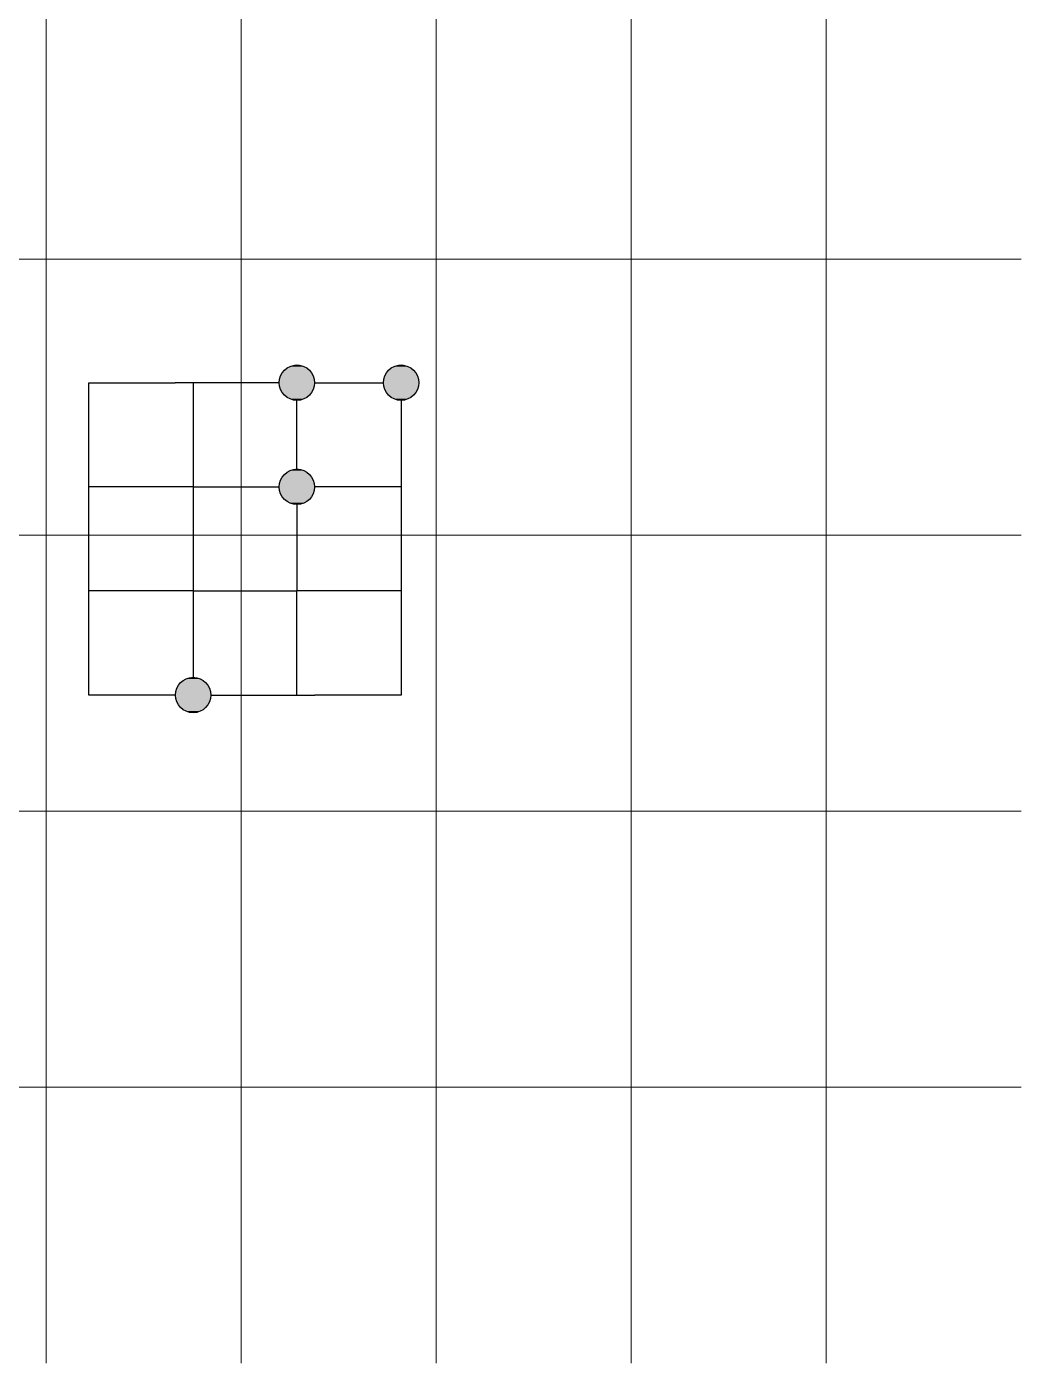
# Model space of a CAD drawing. Header units: millimetres. Extents: x 0 to 210, y 0 to 297.
# Drawn here: x 102.9 to 210, y 0 to 143.8 of the extents above; entities that cross this region are included whole.
import ezdxf

# ---------------------------------------------------------------- set-up
doc = ezdxf.new("R2010")
doc.units = ezdxf.units.MM
doc.layers.add('C00-00-00', color=7, linetype='Continuous')
for name, color, linetype, true_color in [('C00-00-FF', 5, 'Continuous', 0x0000ff), ('CBF-BF-BF', 7, 'Continuous', 0xbfbfbf), ('CFF-00-00', 1, 'Continuous', 0xff0000), ('CFF-00-FF', 6, 'Continuous', 0xff00ff)]:
    doc.layers.add(name, color=color, linetype=linetype, true_color=true_color)

msp = doc.modelspace()

# ---------------------------------------------------------------- hatches: boundary and pattern name
at = {"layer": 'C00-00-FF'}
h = msp.add_hatch(color=256, dxfattribs=at)
h.dxf.hatch_style = 2
h.paths.add_polyline_path([(119.634, 73.43775), (122.216333, 73.226083), (119.38, 73.226083)])
h = msp.add_hatch(color=256, dxfattribs=at)
h.dxf.hatch_style = 2
h.paths.add_polyline_path([(119.930333, 73.649417), (121.962333, 73.43775), (119.634, 73.43775)])
h = msp.add_hatch(color=256, dxfattribs=at)
h.dxf.hatch_style = 2
h.paths.add_polyline_path([(119.634, 73.43775), (121.962333, 73.43775), (122.216333, 73.226083)])
h = msp.add_hatch(color=256, dxfattribs=at)
h.dxf.hatch_style = 2
h.paths.add_polyline_path([(120.269, 73.776417), (121.666, 73.649417), (119.930333, 73.649417)])
h = msp.add_hatch(color=256, dxfattribs=at)
h.dxf.hatch_style = 2
h.paths.add_polyline_path([(119.930333, 73.649417), (121.666, 73.649417), (121.962333, 73.43775)])
h = msp.add_hatch(color=256, dxfattribs=at)
h.dxf.hatch_style = 2
h.paths.add_polyline_path([(120.607667, 73.81875), (121.327333, 73.776417), (120.269, 73.776417)])
h = msp.add_hatch(color=256, dxfattribs=at)
h.dxf.hatch_style = 2
h.paths.add_polyline_path([(120.269, 73.776417), (121.327333, 73.776417), (121.666, 73.649417)])
h = msp.add_hatch(color=256, dxfattribs=at)
h.dxf.hatch_style = 2
h.paths.add_polyline_path([(120.607667, 73.81875), (120.988667, 73.81875), (121.327333, 73.776417)])
h = msp.add_hatch(color=256, dxfattribs=at)
h.dxf.hatch_style = 2
h.paths.add_polyline_path([(118.914333, 72.252417), (122.724333, 71.91375), (118.872, 71.91375)])
h = msp.add_hatch(color=256, dxfattribs=at)
h.dxf.hatch_style = 2
h.paths.add_polyline_path([(118.999, 72.633417), (122.682, 72.252417), (118.914333, 72.252417)])
h = msp.add_hatch(color=256, dxfattribs=at)
h.dxf.hatch_style = 2
h.paths.add_polyline_path([(118.914333, 72.252417), (122.682, 72.252417), (122.724333, 71.91375)])
h = msp.add_hatch(color=256, dxfattribs=at)
h.dxf.hatch_style = 2
h.paths.add_polyline_path([(119.168333, 72.92975), (122.597333, 72.633417), (118.999, 72.633417)])
h = msp.add_hatch(color=256, dxfattribs=at)
h.dxf.hatch_style = 2
h.paths.add_polyline_path([(118.999, 72.633417), (122.597333, 72.633417), (122.682, 72.252417)])
h = msp.add_hatch(color=256, dxfattribs=at)
h.dxf.hatch_style = 2
h.paths.add_polyline_path([(119.38, 73.226083), (122.428, 72.92975), (119.168333, 72.92975)])
h = msp.add_hatch(color=256, dxfattribs=at)
h.dxf.hatch_style = 2
h.paths.add_polyline_path([(119.168333, 72.92975), (122.428, 72.92975), (122.597333, 72.633417)])
h = msp.add_hatch(color=256, dxfattribs=at)
h.dxf.hatch_style = 2
h.paths.add_polyline_path([(119.38, 73.226083), (122.216333, 73.226083), (122.428, 72.92975)])
h = msp.add_hatch(color=256, dxfattribs=at)
h.dxf.hatch_style = 2
h.paths.add_polyline_path([(118.872, 71.91375), (122.682, 71.575083), (118.914333, 71.575083)])
h = msp.add_hatch(color=256, dxfattribs=at)
h.dxf.hatch_style = 2
h.paths.add_polyline_path([(118.872, 71.91375), (122.724333, 71.91375), (122.682, 71.575083)])
h = msp.add_hatch(color=256, dxfattribs=at)
h.dxf.hatch_style = 2
h.paths.add_polyline_path([(118.914333, 71.575083), (122.597333, 71.236417), (118.999, 71.236417)])
h = msp.add_hatch(color=256, dxfattribs=at)
h.dxf.hatch_style = 2
h.paths.add_polyline_path([(118.914333, 71.575083), (122.682, 71.575083), (122.597333, 71.236417)])
h = msp.add_hatch(color=256, dxfattribs=at)
h.dxf.hatch_style = 2
h.paths.add_polyline_path([(118.999, 71.236417), (122.428, 70.89775), (119.168333, 70.89775)])
h = msp.add_hatch(color=256, dxfattribs=at)
h.dxf.hatch_style = 2
h.paths.add_polyline_path([(118.999, 71.236417), (122.597333, 71.236417), (122.428, 70.89775)])
h = msp.add_hatch(color=256, dxfattribs=at)
h.dxf.hatch_style = 2
h.paths.add_polyline_path([(119.168333, 70.89775), (122.216333, 70.601417), (119.38, 70.601417)])
h = msp.add_hatch(color=256, dxfattribs=at)
h.dxf.hatch_style = 2
h.paths.add_polyline_path([(119.168333, 70.89775), (122.428, 70.89775), (122.216333, 70.601417)])
h = msp.add_hatch(color=256, dxfattribs=at)
h.dxf.hatch_style = 2
h.paths.add_polyline_path([(119.38, 70.601417), (121.962333, 70.38975), (119.634, 70.38975)])
h = msp.add_hatch(color=256, dxfattribs=at)
h.dxf.hatch_style = 2
h.paths.add_polyline_path([(119.38, 70.601417), (122.216333, 70.601417), (121.962333, 70.38975)])
h = msp.add_hatch(color=256, dxfattribs=at)
h.dxf.hatch_style = 2
h.paths.add_polyline_path([(119.634, 70.38975), (121.666, 70.178083), (119.930333, 70.178083)])
h = msp.add_hatch(color=256, dxfattribs=at)
h.dxf.hatch_style = 2
h.paths.add_polyline_path([(119.634, 70.38975), (121.962333, 70.38975), (121.666, 70.178083)])
h = msp.add_hatch(color=256, dxfattribs=at)
h.dxf.hatch_style = 2
h.paths.add_polyline_path([(119.930333, 70.178083), (121.327333, 70.051083), (120.269, 70.051083)])
h = msp.add_hatch(color=256, dxfattribs=at)
h.dxf.hatch_style = 2
h.paths.add_polyline_path([(119.930333, 70.178083), (121.666, 70.178083), (121.327333, 70.051083)])
h = msp.add_hatch(color=256, dxfattribs=at)
h.dxf.hatch_style = 2
h.paths.add_polyline_path([(120.269, 70.051083), (120.988667, 70.00875), (120.607667, 70.00875)])
h = msp.add_hatch(color=256, dxfattribs=at)
h.dxf.hatch_style = 2
h.paths.add_polyline_path([(120.269, 70.051083), (121.327333, 70.051083), (120.988667, 70.00875)])
at = {"layer": 'CFF-00-00'}
h = msp.add_hatch(color=256, dxfattribs=at)
h.dxf.hatch_style = 2
h.paths.add_polyline_path([(130.344333, 106.542417), (133.815667, 106.246083), (130.217333, 106.246083)])
h = msp.add_hatch(color=256, dxfattribs=at)
h.dxf.hatch_style = 2
h.paths.add_polyline_path([(130.598333, 106.83875), (133.646333, 106.542417), (130.344333, 106.542417)])
h = msp.add_hatch(color=256, dxfattribs=at)
h.dxf.hatch_style = 2
h.paths.add_polyline_path([(130.344333, 106.542417), (133.646333, 106.542417), (133.815667, 106.246083)])
h = msp.add_hatch(color=256, dxfattribs=at)
h.dxf.hatch_style = 2
h.paths.add_polyline_path([(130.852333, 107.09275), (133.434667, 106.83875), (130.598333, 106.83875)])
h = msp.add_hatch(color=256, dxfattribs=at)
h.dxf.hatch_style = 2
h.paths.add_polyline_path([(130.598333, 106.83875), (133.434667, 106.83875), (133.646333, 106.542417)])
h = msp.add_hatch(color=256, dxfattribs=at)
h.dxf.hatch_style = 2
h.paths.add_polyline_path([(131.148667, 107.262083), (133.180667, 107.09275), (130.852333, 107.09275)])
h = msp.add_hatch(color=256, dxfattribs=at)
h.dxf.hatch_style = 2
h.paths.add_polyline_path([(130.852333, 107.09275), (133.180667, 107.09275), (133.434667, 106.83875)])
h = msp.add_hatch(color=256, dxfattribs=at)
h.dxf.hatch_style = 2
h.paths.add_polyline_path([(131.487333, 107.389083), (132.842, 107.262083), (131.148667, 107.262083)])
h = msp.add_hatch(color=256, dxfattribs=at)
h.dxf.hatch_style = 2
h.paths.add_polyline_path([(131.148667, 107.262083), (132.842, 107.262083), (133.180667, 107.09275)])
h = msp.add_hatch(color=256, dxfattribs=at)
h.dxf.hatch_style = 2
h.paths.add_polyline_path([(131.826, 107.47375), (132.545667, 107.389083), (131.487333, 107.389083)])
h = msp.add_hatch(color=256, dxfattribs=at)
h.dxf.hatch_style = 2
h.paths.add_polyline_path([(131.487333, 107.389083), (132.545667, 107.389083), (132.842, 107.262083)])
h = msp.add_hatch(color=256, dxfattribs=at)
h.dxf.hatch_style = 2
h.paths.add_polyline_path([(131.826, 107.47375), (132.164667, 107.47375), (132.545667, 107.389083)])
h = msp.add_hatch(color=256, dxfattribs=at)
h.dxf.hatch_style = 2
h.paths.add_polyline_path([(141.562667, 106.542417), (144.991667, 106.246083), (141.393333, 106.246083)])
h = msp.add_hatch(color=256, dxfattribs=at)
h.dxf.hatch_style = 2
h.paths.add_polyline_path([(141.774333, 106.83875), (144.864667, 106.542417), (141.562667, 106.542417)])
h = msp.add_hatch(color=256, dxfattribs=at)
h.dxf.hatch_style = 2
h.paths.add_polyline_path([(141.562667, 106.542417), (144.864667, 106.542417), (144.991667, 106.246083)])
h = msp.add_hatch(color=256, dxfattribs=at)
h.dxf.hatch_style = 2
h.paths.add_polyline_path([(142.028333, 107.09275), (144.653, 106.83875), (141.774333, 106.83875)])
h = msp.add_hatch(color=256, dxfattribs=at)
h.dxf.hatch_style = 2
h.paths.add_polyline_path([(141.774333, 106.83875), (144.653, 106.83875), (144.864667, 106.542417)])
h = msp.add_hatch(color=256, dxfattribs=at)
h.dxf.hatch_style = 2
h.paths.add_polyline_path([(142.367, 107.262083), (144.356667, 107.09275), (142.028333, 107.09275)])
h = msp.add_hatch(color=256, dxfattribs=at)
h.dxf.hatch_style = 2
h.paths.add_polyline_path([(142.028333, 107.09275), (144.356667, 107.09275), (144.653, 106.83875)])
h = msp.add_hatch(color=256, dxfattribs=at)
h.dxf.hatch_style = 2
h.paths.add_polyline_path([(142.663333, 107.389083), (144.060333, 107.262083), (142.367, 107.262083)])
h = msp.add_hatch(color=256, dxfattribs=at)
h.dxf.hatch_style = 2
h.paths.add_polyline_path([(142.367, 107.262083), (144.060333, 107.262083), (144.356667, 107.09275)])
h = msp.add_hatch(color=256, dxfattribs=at)
h.dxf.hatch_style = 2
h.paths.add_polyline_path([(143.044333, 107.47375), (143.721667, 107.389083), (142.663333, 107.389083)])
h = msp.add_hatch(color=256, dxfattribs=at)
h.dxf.hatch_style = 2
h.paths.add_polyline_path([(142.663333, 107.389083), (143.721667, 107.389083), (144.060333, 107.262083)])
h = msp.add_hatch(color=256, dxfattribs=at)
h.dxf.hatch_style = 2
h.paths.add_polyline_path([(143.044333, 107.47375), (143.383, 107.47375), (143.721667, 107.389083)])
h = msp.add_hatch(color=256, dxfattribs=at)
h.dxf.hatch_style = 2
h.paths.add_polyline_path([(130.217333, 106.246083), (133.900333, 105.907417), (130.090333, 105.907417)])
h = msp.add_hatch(color=256, dxfattribs=at)
h.dxf.hatch_style = 2
h.paths.add_polyline_path([(130.090333, 105.907417), (133.942667, 105.526417), (130.090333, 105.526417)])
h = msp.add_hatch(color=256, dxfattribs=at)
h.dxf.hatch_style = 2
h.paths.add_polyline_path([(130.090333, 105.907417), (133.900333, 105.907417), (133.942667, 105.526417)])
h = msp.add_hatch(color=256, dxfattribs=at)
h.dxf.hatch_style = 2
h.paths.add_polyline_path([(130.090333, 105.526417), (133.900333, 105.18775), (130.090333, 105.18775)])
h = msp.add_hatch(color=256, dxfattribs=at)
h.dxf.hatch_style = 2
h.paths.add_polyline_path([(130.090333, 105.526417), (133.942667, 105.526417), (133.900333, 105.18775)])
h = msp.add_hatch(color=256, dxfattribs=at)
h.dxf.hatch_style = 2
h.paths.add_polyline_path([(130.090333, 105.18775), (133.815667, 104.849083), (130.217333, 104.849083)])
h = msp.add_hatch(color=256, dxfattribs=at)
h.dxf.hatch_style = 2
h.paths.add_polyline_path([(130.090333, 105.18775), (133.900333, 105.18775), (133.815667, 104.849083)])
h = msp.add_hatch(color=256, dxfattribs=at)
h.dxf.hatch_style = 2
h.paths.add_polyline_path([(130.217333, 106.246083), (133.815667, 106.246083), (133.900333, 105.907417)])
h = msp.add_hatch(color=256, dxfattribs=at)
h.dxf.hatch_style = 2
h.paths.add_polyline_path([(141.308667, 105.907417), (145.118667, 105.526417), (141.266333, 105.526417)])
h = msp.add_hatch(color=256, dxfattribs=at)
h.dxf.hatch_style = 2
h.paths.add_polyline_path([(141.266333, 105.526417), (145.118667, 105.18775), (141.308667, 105.18775)])
h = msp.add_hatch(color=256, dxfattribs=at)
h.dxf.hatch_style = 2
h.paths.add_polyline_path([(141.266333, 105.526417), (145.118667, 105.526417), (145.118667, 105.18775)])
h = msp.add_hatch(color=256, dxfattribs=at)
h.dxf.hatch_style = 2
h.paths.add_polyline_path([(141.393333, 106.246083), (145.118667, 105.907417), (141.308667, 105.907417)])
h = msp.add_hatch(color=256, dxfattribs=at)
h.dxf.hatch_style = 2
h.paths.add_polyline_path([(141.308667, 105.907417), (145.118667, 105.907417), (145.118667, 105.526417)])
h = msp.add_hatch(color=256, dxfattribs=at)
h.dxf.hatch_style = 2
h.paths.add_polyline_path([(141.308667, 105.18775), (144.991667, 104.849083), (141.393333, 104.849083)])
h = msp.add_hatch(color=256, dxfattribs=at)
h.dxf.hatch_style = 2
h.paths.add_polyline_path([(141.308667, 105.18775), (145.118667, 105.18775), (144.991667, 104.849083)])
h = msp.add_hatch(color=256, dxfattribs=at)
h.dxf.hatch_style = 2
h.paths.add_polyline_path([(141.393333, 106.246083), (144.991667, 106.246083), (145.118667, 105.907417)])
h = msp.add_hatch(color=256, dxfattribs=at)
h.dxf.hatch_style = 2
h.paths.add_polyline_path([(130.217333, 104.849083), (133.646333, 104.510417), (130.344333, 104.510417)])
h = msp.add_hatch(color=256, dxfattribs=at)
h.dxf.hatch_style = 2
h.paths.add_polyline_path([(130.217333, 104.849083), (133.815667, 104.849083), (133.646333, 104.510417)])
h = msp.add_hatch(color=256, dxfattribs=at)
h.dxf.hatch_style = 2
h.paths.add_polyline_path([(130.344333, 104.510417), (133.434667, 104.214083), (130.598333, 104.214083)])
h = msp.add_hatch(color=256, dxfattribs=at)
h.dxf.hatch_style = 2
h.paths.add_polyline_path([(130.344333, 104.510417), (133.646333, 104.510417), (133.434667, 104.214083)])
h = msp.add_hatch(color=256, dxfattribs=at)
h.dxf.hatch_style = 2
h.paths.add_polyline_path([(130.598333, 104.214083), (133.180667, 104.002417), (130.852333, 104.002417)])
h = msp.add_hatch(color=256, dxfattribs=at)
h.dxf.hatch_style = 2
h.paths.add_polyline_path([(130.598333, 104.214083), (133.434667, 104.214083), (133.180667, 104.002417)])
h = msp.add_hatch(color=256, dxfattribs=at)
h.dxf.hatch_style = 2
h.paths.add_polyline_path([(130.852333, 104.002417), (132.842, 103.79075), (131.148667, 103.79075)])
h = msp.add_hatch(color=256, dxfattribs=at)
h.dxf.hatch_style = 2
h.paths.add_polyline_path([(130.852333, 104.002417), (133.180667, 104.002417), (132.842, 103.79075)])
h = msp.add_hatch(color=256, dxfattribs=at)
h.dxf.hatch_style = 2
h.paths.add_polyline_path([(131.148667, 103.79075), (132.545667, 103.66375), (131.487333, 103.66375)])
h = msp.add_hatch(color=256, dxfattribs=at)
h.dxf.hatch_style = 2
h.paths.add_polyline_path([(131.148667, 103.79075), (132.842, 103.79075), (132.545667, 103.66375)])
h = msp.add_hatch(color=256, dxfattribs=at)
h.dxf.hatch_style = 2
h.paths.add_polyline_path([(131.487333, 103.66375), (132.164667, 103.621417), (131.826, 103.621417)])
h = msp.add_hatch(color=256, dxfattribs=at)
h.dxf.hatch_style = 2
h.paths.add_polyline_path([(131.487333, 103.66375), (132.545667, 103.66375), (132.164667, 103.621417)])
h = msp.add_hatch(color=256, dxfattribs=at)
h.dxf.hatch_style = 2
h.paths.add_polyline_path([(141.393333, 104.849083), (144.864667, 104.510417), (141.562667, 104.510417)])
h = msp.add_hatch(color=256, dxfattribs=at)
h.dxf.hatch_style = 2
h.paths.add_polyline_path([(141.393333, 104.849083), (144.991667, 104.849083), (144.864667, 104.510417)])
h = msp.add_hatch(color=256, dxfattribs=at)
h.dxf.hatch_style = 2
h.paths.add_polyline_path([(141.562667, 104.510417), (144.653, 104.214083), (141.774333, 104.214083)])
h = msp.add_hatch(color=256, dxfattribs=at)
h.dxf.hatch_style = 2
h.paths.add_polyline_path([(141.562667, 104.510417), (144.864667, 104.510417), (144.653, 104.214083)])
h = msp.add_hatch(color=256, dxfattribs=at)
h.dxf.hatch_style = 2
h.paths.add_polyline_path([(141.774333, 104.214083), (144.356667, 104.002417), (142.028333, 104.002417)])
h = msp.add_hatch(color=256, dxfattribs=at)
h.dxf.hatch_style = 2
h.paths.add_polyline_path([(141.774333, 104.214083), (144.653, 104.214083), (144.356667, 104.002417)])
h = msp.add_hatch(color=256, dxfattribs=at)
h.dxf.hatch_style = 2
h.paths.add_polyline_path([(142.028333, 104.002417), (144.060333, 103.79075), (142.367, 103.79075)])
h = msp.add_hatch(color=256, dxfattribs=at)
h.dxf.hatch_style = 2
h.paths.add_polyline_path([(142.028333, 104.002417), (144.356667, 104.002417), (144.060333, 103.79075)])
h = msp.add_hatch(color=256, dxfattribs=at)
h.dxf.hatch_style = 2
h.paths.add_polyline_path([(142.367, 103.79075), (143.721667, 103.66375), (142.663333, 103.66375)])
h = msp.add_hatch(color=256, dxfattribs=at)
h.dxf.hatch_style = 2
h.paths.add_polyline_path([(142.367, 103.79075), (144.060333, 103.79075), (143.721667, 103.66375)])
h = msp.add_hatch(color=256, dxfattribs=at)
h.dxf.hatch_style = 2
h.paths.add_polyline_path([(142.663333, 103.66375), (143.383, 103.621417), (143.044333, 103.621417)])
h = msp.add_hatch(color=256, dxfattribs=at)
h.dxf.hatch_style = 2
h.paths.add_polyline_path([(142.663333, 103.66375), (143.721667, 103.66375), (143.383, 103.621417)])
h = msp.add_hatch(color=256, dxfattribs=at)
h.dxf.hatch_style = 2
h.paths.add_polyline_path([(130.217333, 95.02775), (133.900333, 94.689083), (130.090333, 94.689083)])
h = msp.add_hatch(color=256, dxfattribs=at)
h.dxf.hatch_style = 2
h.paths.add_polyline_path([(130.344333, 95.324083), (133.815667, 95.02775), (130.217333, 95.02775)])
h = msp.add_hatch(color=256, dxfattribs=at)
h.dxf.hatch_style = 2
h.paths.add_polyline_path([(130.217333, 95.02775), (133.815667, 95.02775), (133.900333, 94.689083)])
h = msp.add_hatch(color=256, dxfattribs=at)
h.dxf.hatch_style = 2
h.paths.add_polyline_path([(130.598333, 95.620417), (133.646333, 95.324083), (130.344333, 95.324083)])
h = msp.add_hatch(color=256, dxfattribs=at)
h.dxf.hatch_style = 2
h.paths.add_polyline_path([(130.344333, 95.324083), (133.646333, 95.324083), (133.815667, 95.02775)])
h = msp.add_hatch(color=256, dxfattribs=at)
h.dxf.hatch_style = 2
h.paths.add_polyline_path([(130.852333, 95.874417), (133.434667, 95.620417), (130.598333, 95.620417)])
h = msp.add_hatch(color=256, dxfattribs=at)
h.dxf.hatch_style = 2
h.paths.add_polyline_path([(130.598333, 95.620417), (133.434667, 95.620417), (133.646333, 95.324083)])
h = msp.add_hatch(color=256, dxfattribs=at)
h.dxf.hatch_style = 2
h.paths.add_polyline_path([(131.148667, 96.04375), (133.180667, 95.874417), (130.852333, 95.874417)])
h = msp.add_hatch(color=256, dxfattribs=at)
h.dxf.hatch_style = 2
h.paths.add_polyline_path([(130.852333, 95.874417), (133.180667, 95.874417), (133.434667, 95.620417)])
h = msp.add_hatch(color=256, dxfattribs=at)
h.dxf.hatch_style = 2
h.paths.add_polyline_path([(131.487333, 96.17075), (132.842, 96.04375), (131.148667, 96.04375)])
h = msp.add_hatch(color=256, dxfattribs=at)
h.dxf.hatch_style = 2
h.paths.add_polyline_path([(131.148667, 96.04375), (132.842, 96.04375), (133.180667, 95.874417)])
h = msp.add_hatch(color=256, dxfattribs=at)
h.dxf.hatch_style = 2
h.paths.add_polyline_path([(131.826, 96.255417), (132.545667, 96.17075), (131.487333, 96.17075)])
h = msp.add_hatch(color=256, dxfattribs=at)
h.dxf.hatch_style = 2
h.paths.add_polyline_path([(131.487333, 96.17075), (132.545667, 96.17075), (132.842, 96.04375)])
h = msp.add_hatch(color=256, dxfattribs=at)
h.dxf.hatch_style = 2
h.paths.add_polyline_path([(131.826, 96.255417), (132.164667, 96.255417), (132.545667, 96.17075)])
h = msp.add_hatch(color=256, dxfattribs=at)
h.dxf.hatch_style = 2
h.paths.add_polyline_path([(130.090333, 94.689083), (133.942667, 94.308083), (130.090333, 94.308083)])
h = msp.add_hatch(color=256, dxfattribs=at)
h.dxf.hatch_style = 2
h.paths.add_polyline_path([(130.090333, 94.689083), (133.900333, 94.689083), (133.942667, 94.308083)])
h = msp.add_hatch(color=256, dxfattribs=at)
h.dxf.hatch_style = 2
h.paths.add_polyline_path([(130.090333, 94.308083), (133.900333, 93.969417), (130.090333, 93.969417)])
h = msp.add_hatch(color=256, dxfattribs=at)
h.dxf.hatch_style = 2
h.paths.add_polyline_path([(130.090333, 94.308083), (133.942667, 94.308083), (133.900333, 93.969417)])
h = msp.add_hatch(color=256, dxfattribs=at)
h.dxf.hatch_style = 2
h.paths.add_polyline_path([(130.090333, 93.969417), (133.815667, 93.63075), (130.217333, 93.63075)])
h = msp.add_hatch(color=256, dxfattribs=at)
h.dxf.hatch_style = 2
h.paths.add_polyline_path([(130.090333, 93.969417), (133.900333, 93.969417), (133.815667, 93.63075)])
h = msp.add_hatch(color=256, dxfattribs=at)
h.dxf.hatch_style = 2
h.paths.add_polyline_path([(130.217333, 93.63075), (133.646333, 93.334417), (130.344333, 93.334417)])
h = msp.add_hatch(color=256, dxfattribs=at)
h.dxf.hatch_style = 2
h.paths.add_polyline_path([(130.217333, 93.63075), (133.815667, 93.63075), (133.646333, 93.334417)])
h = msp.add_hatch(color=256, dxfattribs=at)
h.dxf.hatch_style = 2
h.paths.add_polyline_path([(130.344333, 93.334417), (133.434667, 93.038083), (130.598333, 93.038083)])
h = msp.add_hatch(color=256, dxfattribs=at)
h.dxf.hatch_style = 2
h.paths.add_polyline_path([(130.344333, 93.334417), (133.646333, 93.334417), (133.434667, 93.038083)])
h = msp.add_hatch(color=256, dxfattribs=at)
h.dxf.hatch_style = 2
h.paths.add_polyline_path([(130.598333, 93.038083), (133.180667, 92.784083), (130.852333, 92.784083)])
h = msp.add_hatch(color=256, dxfattribs=at)
h.dxf.hatch_style = 2
h.paths.add_polyline_path([(130.598333, 93.038083), (133.434667, 93.038083), (133.180667, 92.784083)])
h = msp.add_hatch(color=256, dxfattribs=at)
h.dxf.hatch_style = 2
h.paths.add_polyline_path([(130.852333, 92.784083), (132.842, 92.61475), (131.148667, 92.61475)])
h = msp.add_hatch(color=256, dxfattribs=at)
h.dxf.hatch_style = 2
h.paths.add_polyline_path([(130.852333, 92.784083), (133.180667, 92.784083), (132.842, 92.61475)])
h = msp.add_hatch(color=256, dxfattribs=at)
h.dxf.hatch_style = 2
h.paths.add_polyline_path([(131.148667, 92.61475), (132.545667, 92.48775), (131.487333, 92.48775)])
h = msp.add_hatch(color=256, dxfattribs=at)
h.dxf.hatch_style = 2
h.paths.add_polyline_path([(131.148667, 92.61475), (132.842, 92.61475), (132.545667, 92.48775)])
h = msp.add_hatch(color=256, dxfattribs=at)
h.dxf.hatch_style = 2
h.paths.add_polyline_path([(131.487333, 92.48775), (132.164667, 92.403083), (131.826, 92.403083)])
h = msp.add_hatch(color=256, dxfattribs=at)
h.dxf.hatch_style = 2
h.paths.add_polyline_path([(131.487333, 92.48775), (132.545667, 92.48775), (132.164667, 92.403083)])

# ---------------------------------------------------------------- linework, layer by layer
at = {"layer": 'C00-00-00', "lineweight": 25}
for points in [[(120.819333, 105.526417), (120.819333, 94.308083)], [(133.942667, 105.526417), (141.266333, 105.526417)], [(109.601, 83.132083), (109.601, 94.308083)], [(122.724333, 71.91375), (133.942667, 71.91375)]]:
    msp.add_lwpolyline(points, dxfattribs=at)
for centre in [(131.995333, 105.526417), (143.213667, 105.526417), (131.995333, 94.308083), (120.819333, 71.91375)]:
    msp.add_circle(centre, 1.905, dxfattribs=at)
for points in [[(109.601, 105.526417), (109.601, 105.526417), (118.872, 105.526417), (118.872, 105.526417)], [(130.090333, 105.526417), (130.090333, 105.526417), (118.872, 105.526417), (118.872, 105.526417)], [(131.995333, 96.255417), (131.995333, 96.255417), (131.995333, 103.621417), (131.995333, 103.621417)], [(120.819333, 94.308083), (120.819333, 94.308083), (130.090333, 94.308083), (130.090333, 94.308083)], [(143.213667, 94.308083), (143.213667, 94.308083), (143.213667, 83.132083), (143.213667, 83.132083)], [(120.819333, 83.132083), (120.819333, 83.132083), (120.819333, 73.861083), (120.819333, 73.861083)], [(120.819333, 83.132083), (120.819333, 83.132083), (131.995333, 83.132083), (131.995333, 83.132083)], [(131.995333, 71.91375), (131.995333, 71.91375), (131.995333, 83.132083), (131.995333, 83.132083)], [(118.872, 71.91375), (118.872, 71.91375), (109.601, 71.91375), (109.601, 71.91375)], [(143.213667, 71.91375), (143.213667, 71.91375), (133.942667, 71.91375), (133.942667, 71.91375)]]:
    msp.add_open_spline(points, degree=3, dxfattribs=at)
at = {"layer": 'C00-00-FF', "lineweight": 25}
for points in [[(120.819333, 94.308083), (109.601, 94.308083)], [(143.213667, 94.308083), (133.942667, 94.308083)], [(120.819333, 83.132083), (109.601, 83.132083)], [(143.213667, 83.132083), (131.995333, 83.132083)]]:
    msp.add_lwpolyline(points, dxfattribs=at)
at = {"layer": 'CBF-BF-BF', "lineweight": 9}
for points in [[(105.000072, 0), (105.000072, 297.000083)], [(126.000087, 0), (126.000087, 297.000083)], [(147.000101, 0), (147.000101, 297.000083)], [(168.000116, 0), (168.000116, 297.000083)], [(189.00013, 0), (189.00013, 297.000083)], [(210.000144, 118.800033), (0, 118.800033)], [(210.000144, 89.100025), (0, 89.100025)], [(210.000144, 59.400017), (0, 59.400017)], [(210.000144, 29.700008), (0, 29.700008)]]:
    msp.add_lwpolyline(points, dxfattribs=at)
at = {"layer": 'CFF-00-00', "lineweight": 25}
for points in [[(109.601, 94.308083), (109.601, 105.526417)], [(143.213667, 103.621417), (143.213667, 94.308083)], [(109.601, 71.91375), (109.601, 83.132083)], [(143.213667, 83.132083), (143.213667, 71.91375)]]:
    msp.add_lwpolyline(points, dxfattribs=at)
at = {"layer": 'CFF-00-FF', "lineweight": 25}
msp.add_lwpolyline([(131.995333, 92.403083), (131.995333, 83.132083)], dxfattribs=at)
msp.add_open_spline([(120.819333, 94.308083), (120.819333, 94.308083), (120.819333, 83.132083), (120.819333, 83.132083)], degree=3, dxfattribs=at)

doc.saveas('drawing.dxf')
